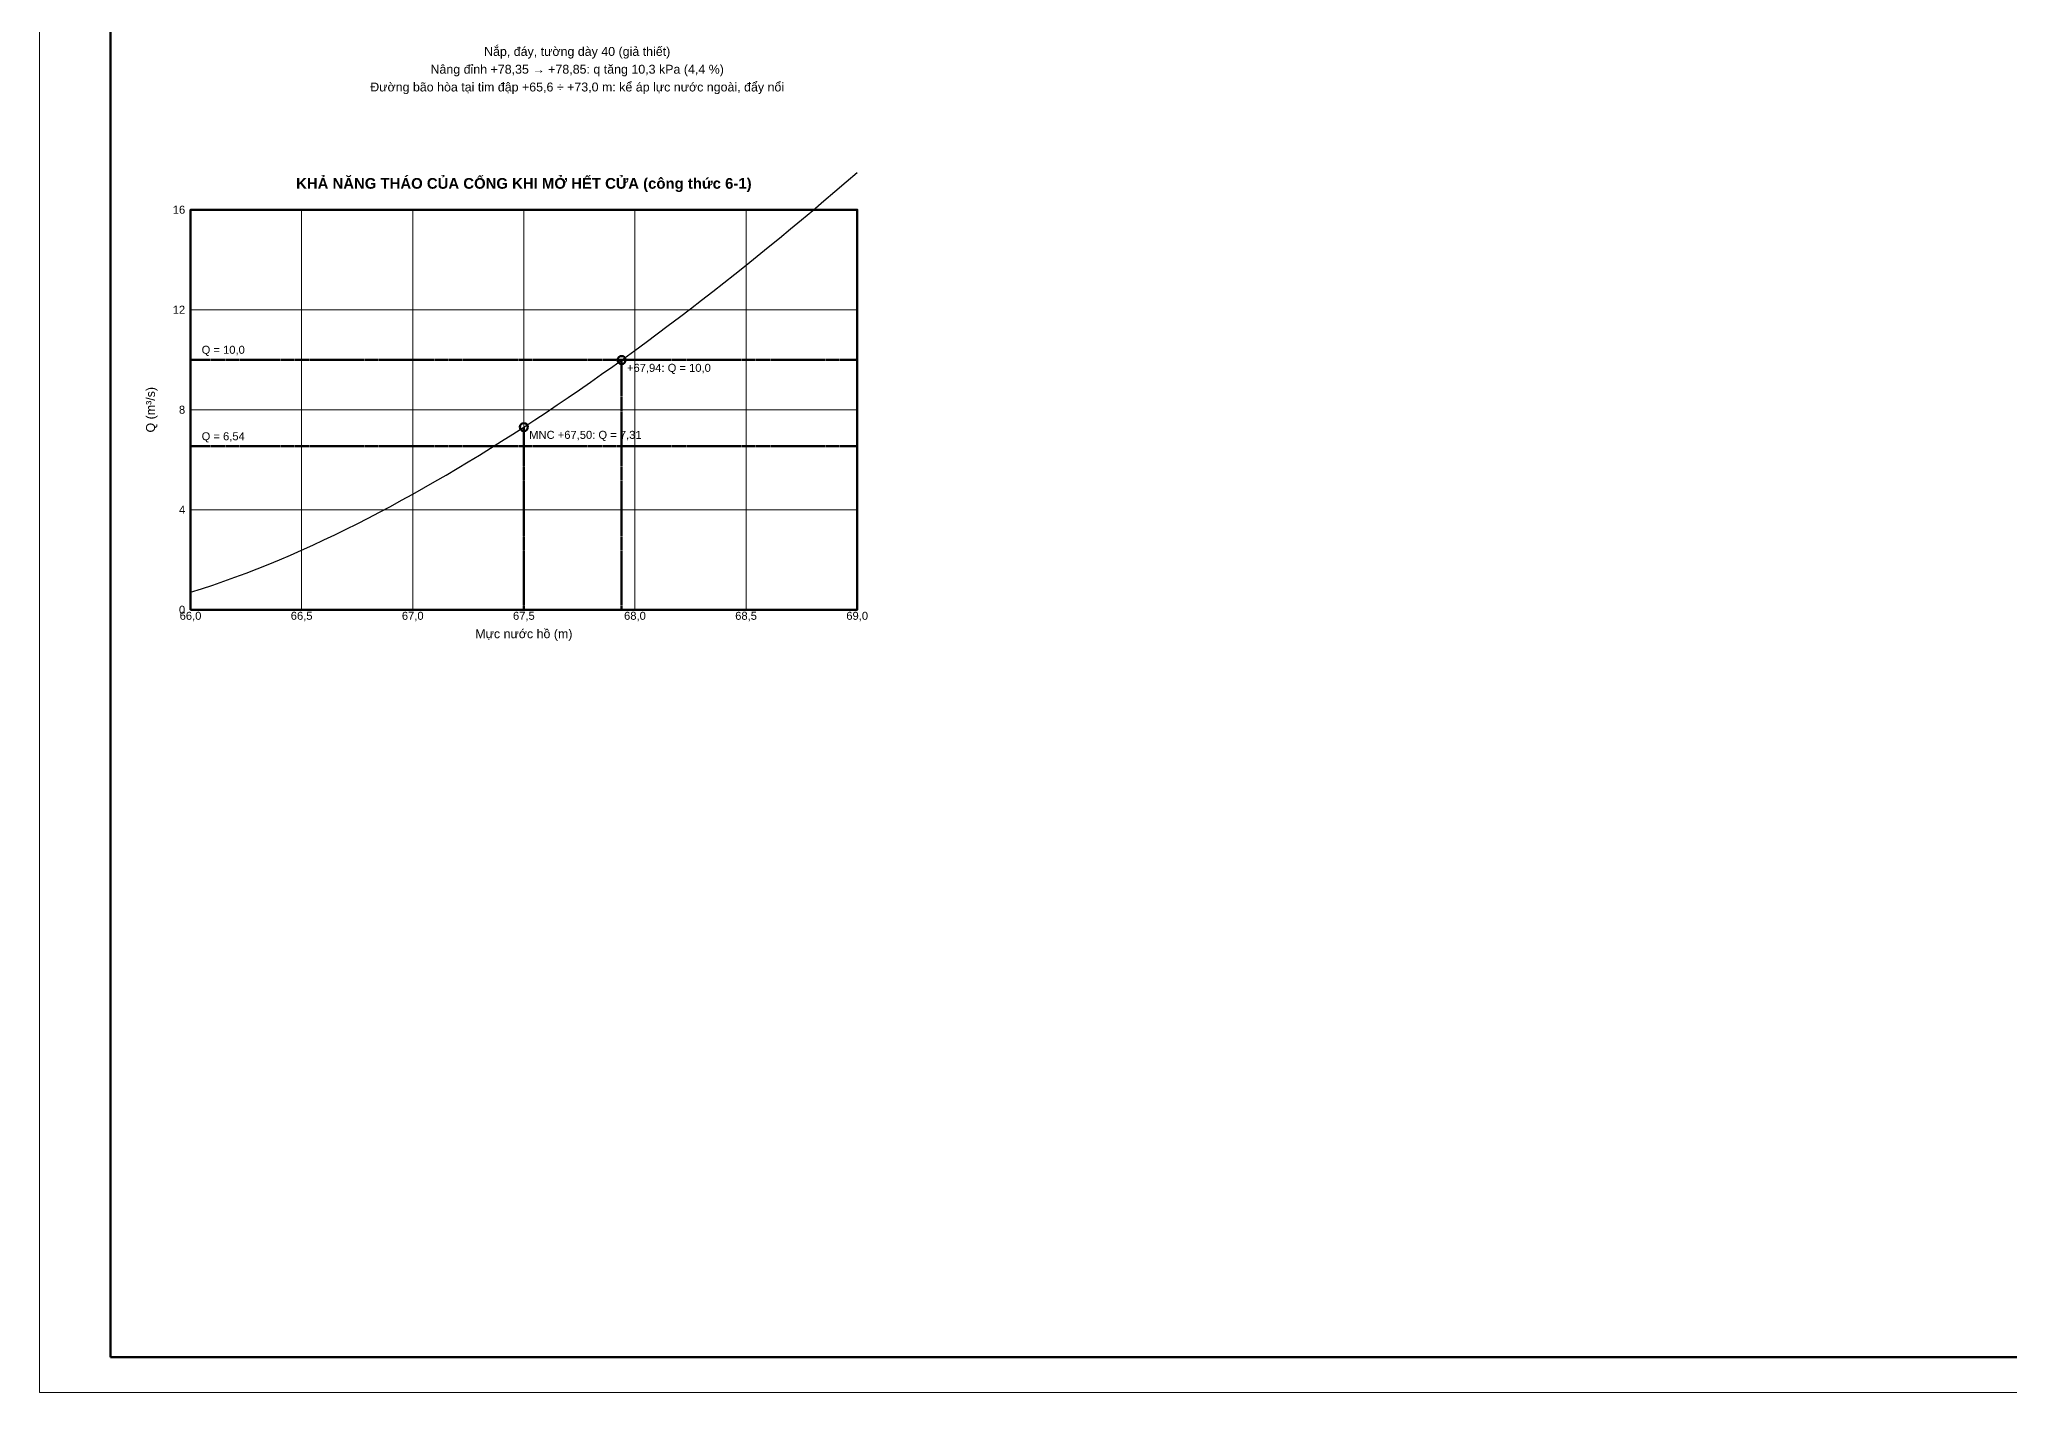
# Model space of a CAD drawing. Header units: millimetres. Extents: x 0 to 1189, y 0 to 841.
# Drawn here: x 0 to 554, y 0 to 381 of the extents above; entities that cross this region are included whole.
import ezdxf
from ezdxf.enums import TextEntityAlignment as Align

# ---------------------------------------------------------------- set-up
doc = ezdxf.new("R2010")
doc.units = ezdxf.units.MM
doc.linetypes.add('DASHED', pattern=[1.524, 1.27, -0.254])
for name, color, linetype, lineweight in [('CHU', 7, 'CONTINUOUS', 25), ('CHU_DAM', 7, 'CONTINUOUS', 35), ('KHUNG', 7, 'CONTINUOUS', 50), ('NET_CHINH', 7, 'CONTINUOUS', 50), ('NET_MANH', 8, 'CONTINUOUS', 18), ('NUOC', 5, 'CONTINUOUS', 25), ('SUA_CHUA', 1, 'CONTINUOUS', 50)]:
    doc.layers.add(name, color=color, linetype=linetype, lineweight=lineweight)
doc.styles.add('VN', font='arial.ttf')
doc.styles.add('VN_DAM', font='arialbd.ttf')

msp = doc.modelspace()

# ---------------------------------------------------------------- linework, layer by layer
at = {"layer": 'KHUNG'}
msp.add_lwpolyline([(20, 10), (1179, 10), (1179, 831), (20, 831)], close=True, dxfattribs=at)
at = {"layer": 'NET_CHINH', "linetype": 'DASHED', "ltscale": 0.375}
for p, q in [((163.75, 220.155), (163.75, 290.388)), ((136.25, 220.155), (136.25, 271.541))]:
    msp.add_line(p, q, dxfattribs=at)
at = {"layer": 'NET_CHINH'}
msp.add_lwpolyline([(42.5, 220.155), (230, 220.155), (230, 332.655), (42.5, 332.655)], close=True, dxfattribs=at)
for centre in [(163.75, 290.388), (136.25, 271.541)]:
    msp.add_circle(centre, 1.125, dxfattribs=at)
at = {"layer": 'NET_MANH'}
for p, q in [((42.5, 220.155), (42.5, 332.655)), ((42.5, 332.655), (230, 332.655)), ((73.75, 220.155), (73.75, 332.655)), ((105, 220.155), (105, 332.655)), ((136.25, 220.155), (136.25, 332.655)), ((167.5, 220.155), (167.5, 332.655)), ((198.75, 220.155), (198.75, 332.655)), ((230, 220.155), (230, 332.655)), ((42.5, 304.53), (230, 304.53)), ((42.5, 276.405), (230, 276.405)), ((42.5, 248.28), (230, 248.28)), ((42.5, 220.155), (230, 220.155))]:
    msp.add_line(p, q, dxfattribs=at)
msp.add_lwpolyline([(0, 0), (1189, 0), (1189, 841), (0, 841)], close=True, dxfattribs=at)
at = {"layer": 'NUOC', "color": 5}
msp.add_lwpolyline([(42.5, 225.118), (45.625, 226.078), (48.75, 227.092), (51.875, 228.158), (55, 229.274), (58.125, 230.437), (61.25, 231.646), (64.375, 232.899), (67.5, 234.194), (70.625, 235.531), (73.75, 236.907), (76.875, 238.323), (80, 239.776), (83.125, 241.265), (86.25, 242.791), (89.375, 244.352), (92.5, 245.947), (95.625, 247.576), (98.75, 249.237), (101.875, 250.931), (105, 252.657), (108.125, 254.414), (111.25, 256.201), (114.375, 258.018), (117.5, 259.865), (120.625, 261.741), (123.75, 263.645), (126.875, 265.578), (130, 267.538), (133.125, 269.526), (136.25, 271.541), (139.375, 273.583), (142.5, 275.651), (145.625, 277.745), (148.75, 279.865), (151.875, 282.01), (155, 284.181), (158.125, 286.376), (161.25, 288.595), (164.375, 290.839), (167.5, 293.107), (170.625, 295.399), (173.75, 297.714), (176.875, 300.052), (180, 302.413), (183.125, 304.798), (186.25, 307.204), (189.375, 309.634), (192.5, 312.085), (195.625, 314.558), (198.75, 317.054), (201.875, 319.57), (205, 322.109), (208.125, 324.668), (211.25, 327.249), (214.375, 329.85), (217.5, 332.472), (220.625, 335.115), (223.75, 337.778), (226.875, 340.461), (230, 343.165)], dxfattribs=at)
at = {"layer": 'SUA_CHUA', "linetype": 'DASHED', "ltscale": 0.375}
for p, q in [((42.5, 290.467), (230, 290.467)), ((42.5, 266.139), (230, 266.139))]:
    msp.add_line(p, q, dxfattribs=at)

# ---------------------------------------------------------------- texts
at = {"layer": 'CHU', "style": 'VN'}
for s, height, p in [('Nắp, đáy, tường dày 40 (giả thiết)', 2.5, (151.25, 375.165)), ('Nâng đỉnh +78,35 → +78,85: q tăng 10,3 kPa (4,4 %)', 2.5, (151.25, 370.165)), ('Đường bão hòa tại tim đập +65,6 ÷ +73,0 m: kể áp lực nước ngoài, đẩy nổi', 2.5, (151.25, 365.165)), ('66,0', 2.25, (42.5, 216.655)), ('66,5', 2.25, (73.75, 216.655)), ('67,0', 2.25, (105, 216.655)), ('67,5', 2.25, (136.25, 216.655)), ('68,0', 2.25, (167.5, 216.655)), ('68,5', 2.25, (198.75, 216.655)), ('69,0', 2.25, (230, 216.655)), ('Mực nước hồ (m)', 2.5, (136.25, 211.405))]:
    msp.add_text(s, height=height, dxfattribs=at).set_placement(p, align=Align.BOTTOM_CENTER)
for s, p in [('16', (41, 332.655)), ('12', (41, 304.53)), ('8', (41, 276.405)), ('4', (41, 248.28)), ('0', (41, 220.155))]:
    msp.add_text(s, height=2.25, dxfattribs=at).set_placement(p, align=Align.MIDDLE_RIGHT)
for s, p in [('+67,94: Q = 10,0', (165.25, 286.388)), ('MNC +67,50: Q = 7,31', (137.75, 267.541))]:
    msp.add_text(s, height=2.25, dxfattribs=at).set_placement(p, align=Align.BOTTOM_LEFT)
msp.add_text('Q (m³/s)', height=2.5, rotation=90, dxfattribs=at).set_placement((31.25, 276.405), align=Align.MIDDLE_CENTER)
at = {"layer": 'CHU_DAM', "style": 'VN_DAM'}
msp.add_text('KHẢ NĂNG THÁO CỦA CỐNG KHI MỞ HẾT CỬA (công thức 6-1)', height=3, dxfattribs=at).set_placement((136.25, 337.655), align=Align.BOTTOM_CENTER)
at = {"layer": 'SUA_CHUA', "style": 'VN'}
for s, p in [('Q = 10,0', (45.625, 291.467)), ('Q = 6,54', (45.625, 267.139))]:
    msp.add_text(s, height=2.25, dxfattribs=at).set_placement(p, align=Align.BOTTOM_LEFT)

doc.saveas('drawing.dxf')
